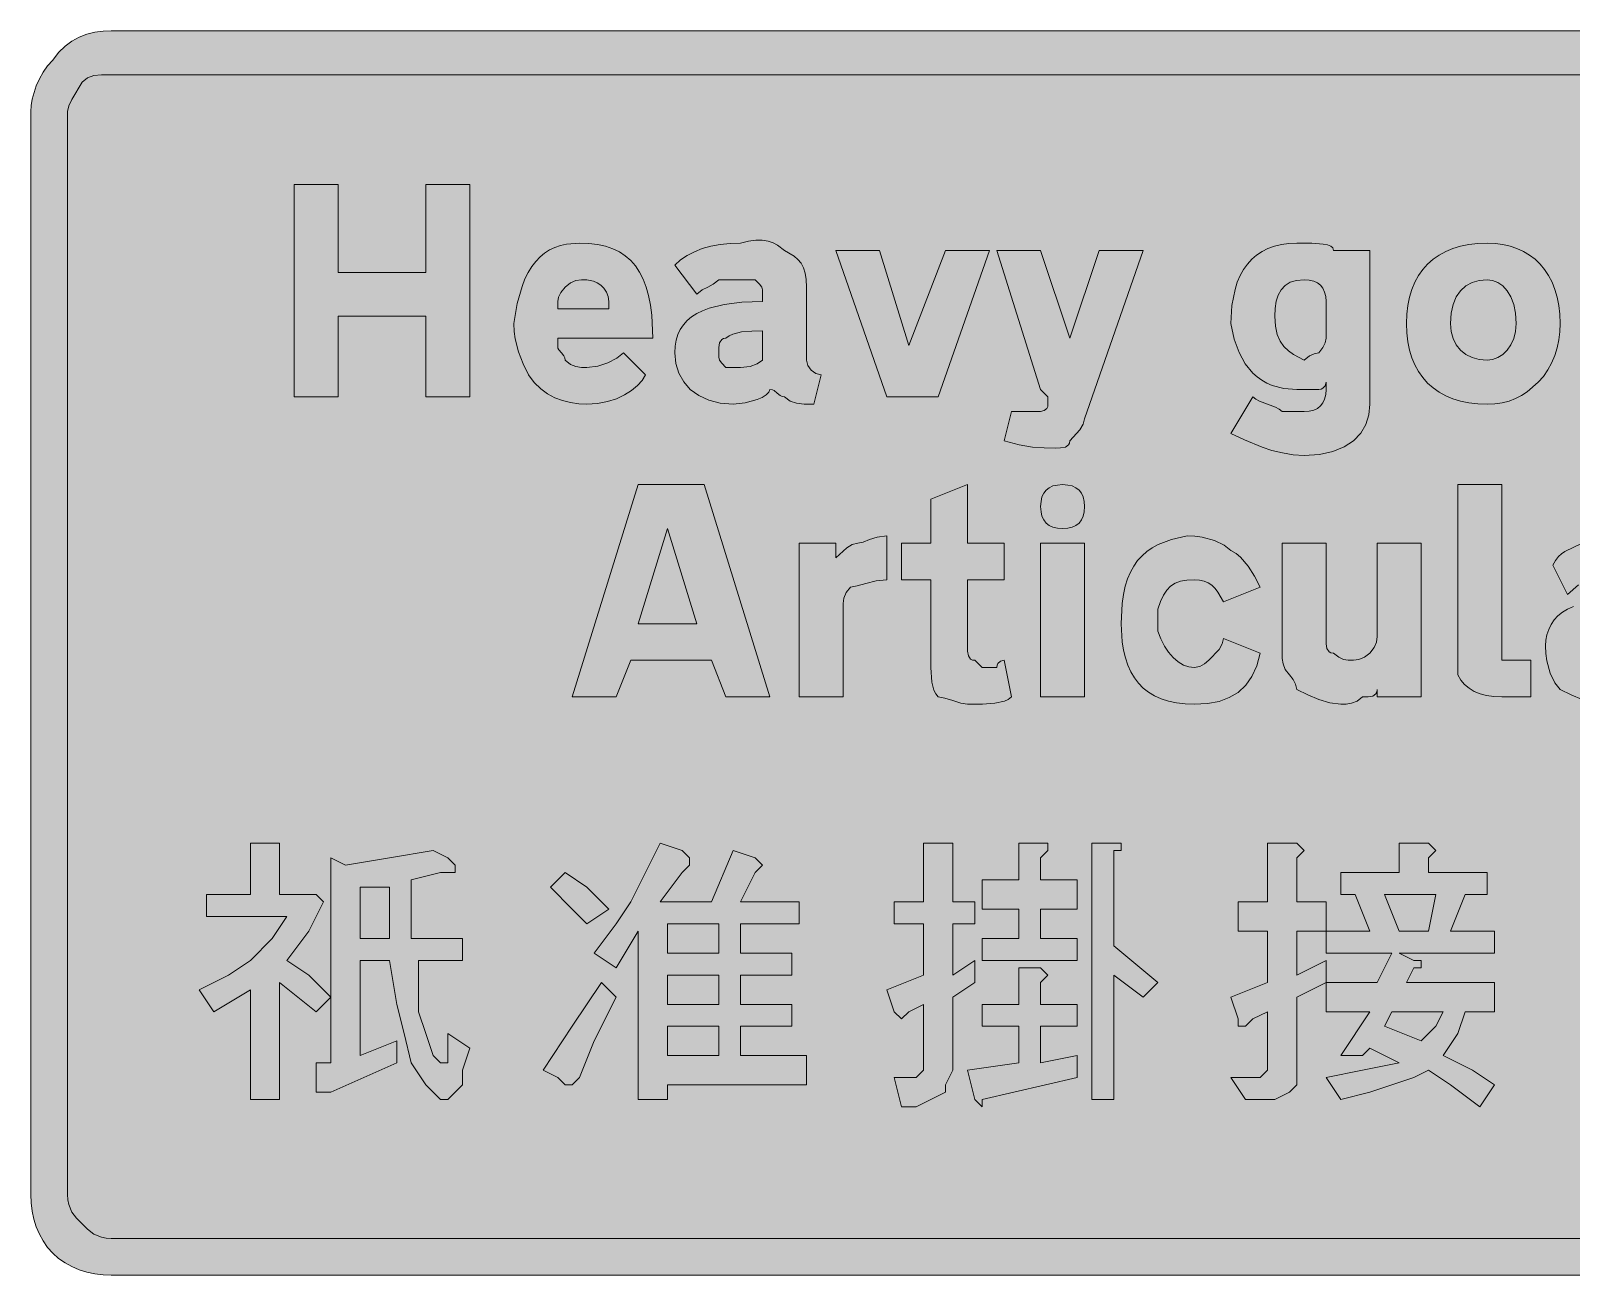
# Model space of a CAD drawing. Header units: metres. Extents: x 9 to 560, y 34 to 238.
# Drawn here: x 9.1 to 261.7, y 33.6 to 237.6 of the extents above; entities that cross this region are included whole.
import ezdxf

# ---------------------------------------------------------------- set-up
doc = ezdxf.new("R2010")
doc.units = ezdxf.units.M
doc.layers.add('FILL_BLACK_000000', color=7, linetype='Continuous', true_color=0x000000)
doc.layers.add('FILL_WHITE_FFFFFF', color=7, linetype='Continuous', true_color=0xffffff)

msp = doc.modelspace()

# ---------------------------------------------------------------- hatches: boundary and pattern name
at = {"layer": 'FILL_BLACK_000000', "true_color": 0x000000}
h = msp.add_hatch(color=7, dxfattribs=at)
h.dxf.hatch_style = 1
h.paths.add_polyline_path([(547.78, 237.41), (549.09, 237), (550.4, 236.59), (551.49, 236.4), (553.44, 234.6), (554.7, 233.7), (556.29, 232.8), (557, 231.9), (557.49, 231), (557.98, 230.1), (558.69, 229.2), (558.88, 227.61), (559.29, 226.35), (559.7, 225.32), (559.89, 224.4), (559.89, 46.8), (559.83, 45.45), (559.66, 44.12), (559.38, 42.81), (558.99, 41.55), (558.48, 40.34), (557.86, 39.21), (557.13, 38.15), (556.29, 37.2), (553.61, 35.63), (551.04, 34.5), (548.7, 33.83), (547.64, 33.66), (546.69, 33.6), (22.29, 33.6), (20.94, 33.66), (19.61, 33.83), (18.3, 34.11), (17.04, 34.5), (15.83, 35.01), (14.7, 35.63), (13.64, 36.36), (12.69, 37.2), (11.85, 38.15), (11.11, 39.21), (10.5, 40.34), (9.99, 41.55), (9.6, 42.81), (9.31, 44.12), (9.15, 45.45), (9.09, 46.8), (9.09, 224.4), (9.15, 225.35), (9.31, 226.39), (9.99, 228.6), (10.5, 229.72), (11.11, 230.81), (11.85, 231.85), (12.69, 232.8), (13.64, 234.04), (14.7, 235.07), (15.83, 235.9), (17.04, 236.55), (18.3, 237.03), (19.61, 237.36), (20.94, 237.54), (22.29, 237.6), (546.69, 237.6), (547.78, 237.41)])
h.paths.add_polyline_path([(20.7, 230.38), (19.44, 230.25), (18.41, 229.89), (17.49, 229.2), (15.84, 226.35), (15.3, 225.32), (15.09, 224.4), (15.09, 46.8), (15.14, 45.95), (15.3, 45.21), (15.84, 43.95), (16.61, 42.92), (17.49, 42), (18.41, 41.12), (19.44, 40.35), (20.7, 39.81), (21.44, 39.65), (22.29, 39.6), (546.69, 39.6), (547.78, 39.81), (549.09, 40.35), (550.4, 41.12), (551.49, 42), (552.09, 42.75), (552.5, 43.52), (552.69, 44.4), (552.69, 46.8), (552.69, 224.4), (552.58, 225.69), (552.26, 226.86), (551.74, 227.88), (551.04, 228.75), (550.17, 229.45), (549.15, 229.97), (547.98, 230.29), (546.69, 230.4), (22.29, 230.4), (20.7, 230.38)], flags=16)
h = msp.add_hatch(color=7, dxfattribs=at)
h.dxf.hatch_style = 1
h.paths.add_polyline_path([(66.69, 198), (73.89, 198), (73.89, 212.4), (81.09, 212.4), (81.09, 177.6), (73.89, 177.6), (73.89, 190.8), (66.69, 190.8), (59.49, 190.8), (59.49, 177.6), (52.29, 177.6), (52.29, 212.4), (59.49, 212.4), (59.49, 198), (66.69, 198)])
h = msp.add_hatch(color=7, dxfattribs=at)
h.dxf.hatch_style = 1
h.paths.add_polyline_path([(95.49, 186), (95.54, 185.6), (95.68, 185.29), (96.09, 184.8), (96.5, 184.31), (96.64, 184), (96.69, 183.6), (97.59, 182.91), (98.49, 182.55), (99.39, 182.42), (100.29, 182.4), (102.07, 182.61), (103.74, 183.15), (105.18, 183.92), (106.29, 184.8), (109.89, 181.2), (109.33, 180.3), (108.56, 179.44), (107.59, 178.63), (106.44, 177.9), (105.12, 177.29), (103.65, 176.81), (102.03, 176.51), (100.29, 176.4), (98.94, 176.46), (97.61, 176.64), (96.3, 176.97), (95.04, 177.45), (93.83, 178.1), (92.7, 178.93), (91.64, 179.96), (90.69, 181.2), (89.81, 183.02), (89.04, 184.95), (88.5, 187.11), (88.34, 188.3), (88.29, 189.6), (88.85, 192.92), (89.64, 195.71), (90.12, 196.92), (90.65, 198), (91.24, 198.96), (91.89, 199.8), (92.59, 200.53), (93.35, 201.15), (94.17, 201.67), (95.04, 202.09), (95.97, 202.4), (96.95, 202.63), (99.09, 202.8), (100.61, 202.74), (102.02, 202.57), (103.32, 202.29), (104.51, 201.88), (105.6, 201.36), (106.58, 200.71), (107.46, 199.94), (108.24, 199.05), (108.92, 198.03), (109.51, 196.88), (110, 195.6), (110.4, 194.19), (110.7, 192.65), (110.92, 190.97), (111.09, 187.2), (95.49, 187.2), (95.49, 186)])
h.paths.add_polyline_path([(103.89, 193.2), (103.78, 194.04), (103.5, 194.78), (103.07, 195.39), (102.54, 195.9), (101.96, 196.29), (101.36, 196.58), (100.29, 196.8), (99.39, 196.78), (98.49, 196.65), (97.59, 196.29), (96.69, 195.6), (96, 194.72), (95.64, 193.95), (95.49, 193.2), (95.49, 192), (103.89, 192), (103.89, 193.2)], flags=16)
h = msp.add_hatch(color=7, dxfattribs=at)
h.dxf.hatch_style = 1
h.paths.add_polyline_path([(135.9, 176.42), (134.64, 176.55), (133.61, 176.91), (132.69, 177.6), (132.29, 177.65), (131.98, 177.79), (131.49, 178.2), (131, 178.61), (130.69, 178.75), (130.29, 178.8), (130.13, 178.35), (129.69, 177.92), (129.02, 177.51), (128.19, 177.15), (126.24, 176.61), (124.29, 176.4), (122.15, 176.56), (120.26, 177.04), (118.62, 177.79), (117.24, 178.8), (116.15, 180.03), (115.35, 181.46), (114.86, 183.06), (114.69, 184.8), (114.75, 185.88), (114.92, 186.88), (115.2, 187.8), (115.59, 188.64), (116.1, 189.41), (116.72, 190.09), (117.45, 190.71), (118.29, 191.25), (119.25, 191.72), (120.32, 192.12), (122.79, 192.73), (125.71, 193.09), (129.09, 193.2), (129.09, 194.4), (129.07, 195.11), (128.94, 195.6), (128.58, 196.09), (127.89, 196.8), (125.49, 196.8), (121.89, 196.8), (120.99, 196.09), (120.09, 195.6), (119.19, 195.11), (118.29, 194.4), (114.69, 199.2), (115.65, 200.04), (116.71, 200.78), (117.9, 201.39), (119.19, 201.9), (120.6, 202.29), (122.11, 202.58), (123.75, 202.74), (125.49, 202.8), (126.78, 203.14), (127.96, 203.29), (129.03, 203.26), (129.99, 203.1), (130.83, 202.82), (131.56, 202.46), (132.69, 201.6), (134.27, 200.66), (134.88, 200.12), (135.39, 199.5), (135.78, 198.76), (136.07, 197.89), (136.23, 196.84), (136.29, 195.6), (136.29, 183.6), (136.5, 182.72), (137.04, 181.95), (137.81, 181.41), (138.69, 181.2), (137.49, 176.4), (135.9, 176.42)])
h.paths.add_polyline_path([(122.04, 183.6), (122.4, 183.11), (123.09, 182.4), (125.49, 182.4), (127.06, 182.59), (128.19, 183), (129.09, 183.6), (129.09, 188.4), (127.31, 188.38), (125.64, 188.25), (124.2, 187.89), (123.59, 187.6), (123.09, 187.2), (122.69, 187.15), (122.4, 186.99), (122.04, 186.45), (121.91, 185.68), (121.89, 184.8), (121.91, 184.09), (122.04, 183.6)], flags=16)
h = msp.add_hatch(color=7, dxfattribs=at)
h.dxf.hatch_style = 1
h.paths.add_polyline_path([(228.01, 173.06), (227.17, 171.63), (225.99, 170.4), (224.47, 169.39), (222.62, 168.64), (220.42, 168.16), (217.89, 168), (216.09, 168.11), (214.33, 168.39), (212.62, 168.82), (210.99, 169.35), (208.1, 170.53), (205.89, 171.6), (209.49, 177.6), (209.99, 177.2), (210.58, 176.89), (211.89, 176.4), (213.2, 175.91), (213.79, 175.6), (214.29, 175.2), (217.89, 175.2), (218.73, 175.26), (219.46, 175.43), (220.08, 175.71), (220.59, 176.1), (220.98, 176.61), (221.26, 177.23), (221.43, 177.96), (221.49, 178.8), (221.49, 180), (221.34, 179.4), (220.98, 178.99), (220.69, 178.85), (220.29, 178.8), (216.69, 178.8), (214.55, 178.97), (212.64, 179.48), (211.77, 179.85), (210.95, 180.32), (210.19, 180.87), (209.49, 181.5), (208.25, 183.02), (207.24, 184.88), (206.45, 187.07), (205.89, 189.6), (206.06, 192.58), (206.56, 195.21), (206.94, 196.38), (207.41, 197.47), (207.96, 198.46), (208.59, 199.35), (209.31, 200.14), (210.11, 200.84), (210.99, 201.43), (211.97, 201.92), (213.02, 202.3), (214.16, 202.58), (215.38, 202.74), (216.69, 202.8), (219.15, 202.78), (221.04, 202.65), (221.74, 202.51), (222.26, 202.29), (222.58, 202), (222.69, 201.6), (228.69, 201.6), (228.69, 176.4), (228.52, 174.66), (228.01, 173.06)])
h.paths.add_polyline_path([(221.26, 194.78), (220.98, 195.39), (220.59, 195.9), (220.08, 196.29), (219.47, 196.58), (218.73, 196.74), (217.89, 196.8), (216.65, 196.69), (215.62, 196.37), (214.79, 195.85), (214.14, 195.15), (213.66, 194.28), (213.33, 193.26), (213.15, 192.09), (213.09, 190.8), (213.2, 189.16), (213.5, 187.82), (213.98, 186.73), (214.59, 185.85), (215.32, 185.14), (216.13, 184.56), (217.89, 183.6), (218.77, 184.29), (219.54, 184.65), (220.29, 184.8), (220.98, 185.68), (221.34, 186.45), (221.49, 187.2), (221.49, 193.2), (221.43, 194.04), (221.26, 194.78)], flags=16)
h = msp.add_hatch(color=7, dxfattribs=at)
h.dxf.hatch_style = 1
h.paths.add_polyline_path([(259.66, 186.92), (259.38, 185.61), (258.99, 184.35), (258.48, 183.14), (257.86, 182.01), (257.13, 180.95), (256.29, 180), (254.47, 178.43), (253.53, 177.81), (252.54, 177.3), (251.5, 176.91), (250.38, 176.63), (249.19, 176.46), (247.89, 176.4), (246.36, 176.46), (244.91, 176.62), (243.55, 176.9), (242.28, 177.28), (241.11, 177.77), (240.02, 178.36), (239.03, 179.06), (238.14, 179.85), (237.35, 180.74), (236.65, 181.73), (236.06, 182.82), (235.57, 183.99), (235.19, 185.26), (234.91, 186.62), (234.75, 188.07), (234.69, 189.6), (234.75, 191.13), (234.91, 192.58), (235.19, 193.94), (235.57, 195.21), (236.06, 196.38), (236.65, 197.47), (237.35, 198.46), (238.14, 199.35), (239.03, 200.14), (240.02, 200.84), (241.11, 201.43), (242.28, 201.92), (243.55, 202.3), (244.91, 202.58), (246.36, 202.74), (247.89, 202.8), (249.21, 202.74), (250.47, 202.58), (251.67, 202.3), (252.8, 201.92), (253.86, 201.43), (254.85, 200.84), (255.76, 200.14), (256.59, 199.35), (257.33, 198.46), (257.99, 197.47), (258.56, 196.38), (259.03, 195.21), (259.4, 193.94), (259.67, 192.58), (259.83, 191.13), (259.89, 189.6), (259.83, 188.25), (259.66, 186.92)])
h.paths.add_polyline_path([(252.28, 192.75), (251.8, 193.99), (251.19, 195), (250.46, 195.79), (249.65, 196.35), (248.79, 196.69), (247.89, 196.8), (246.6, 196.69), (245.43, 196.35), (244.41, 195.79), (243.54, 195), (242.84, 193.99), (242.32, 192.75), (242, 191.29), (241.89, 189.6), (242, 188.31), (242.32, 187.14), (242.84, 186.12), (243.54, 185.25), (244.41, 184.55), (245.43, 184.03), (246.6, 183.71), (247.89, 183.6), (248.79, 183.71), (249.65, 184.03), (250.46, 184.55), (251.19, 185.25), (251.8, 186.12), (252.28, 187.14), (252.58, 188.31), (252.69, 189.6), (252.58, 191.29), (252.28, 192.75)], flags=16)
h = msp.add_hatch(color=7, dxfattribs=at)
h.dxf.hatch_style = 1
h.paths.add_polyline_path([(141.09, 201.6), (148.29, 201.6), (153.09, 186), (159.09, 201.6), (166.29, 201.6), (157.89, 177.6), (153.09, 177.6), (149.49, 177.6), (141.09, 201.6)])
h = msp.add_hatch(color=7, dxfattribs=at)
h.dxf.hatch_style = 1
h.paths.add_polyline_path([(181.89, 174), (181.68, 173.1), (181.14, 172.2), (179.49, 170.4), (179.44, 170), (179.28, 169.71), (178.74, 169.35), (177.97, 169.22), (177.09, 169.2), (175.27, 169.22), (173.34, 169.35), (171.18, 169.71), (168.69, 170.4), (169.89, 175.2), (172.29, 175.2), (174.69, 175.2), (175.29, 175.35), (175.7, 175.71), (175.84, 176), (175.89, 176.4), (175.89, 177.6), (174.69, 178.8), (167.49, 201.6), (174.69, 201.6), (179.49, 187.2), (184.29, 201.6), (191.49, 201.6), (181.89, 174)])
h = msp.add_hatch(color=7, dxfattribs=at)
h.dxf.hatch_style = 1
h.paths.add_polyline_path([(120.69, 134.4), (113.49, 134.4), (107.49, 134.4), (105.09, 128.4), (97.89, 128.4), (108.69, 163.2), (113.49, 163.2), (119.49, 163.2), (130.29, 128.4), (123.09, 128.4), (120.69, 134.4)])
h.paths.add_polyline_path([(108.69, 140.4), (113.49, 140.4), (118.29, 140.4), (113.49, 156), (108.69, 140.4)], flags=16)
h = msp.add_hatch(color=7, dxfattribs=at)
h.dxf.hatch_style = 1
h.paths.add_polyline_path([(168.69, 153.6), (168.69, 147.6), (162.69, 147.6), (162.69, 136.8), (162.71, 135.92), (162.84, 135.15), (163.2, 134.61), (163.49, 134.45), (163.89, 134.4), (165.09, 133.2), (167.49, 133.2), (167.54, 133.6), (167.68, 133.89), (168.09, 134.25), (168.69, 134.4), (169.89, 128.4), (169.38, 128), (168.76, 127.71), (167.19, 127.35), (165.16, 127.22), (162.69, 127.2), (161.6, 127.39), (160.29, 127.8), (158.98, 128.21), (157.89, 128.4), (157.49, 128.9), (157.2, 129.49), (156.84, 130.8), (156.69, 133.2), (156.69, 147.6), (151.89, 147.6), (151.89, 153.6), (156.69, 153.6), (156.69, 160.8), (162.69, 163.2), (162.69, 153.6), (168.69, 153.6)])
h = msp.add_hatch(color=7, dxfattribs=at)
h.dxf.hatch_style = 1
h.paths.add_polyline_path([(181.83, 158.76), (181.67, 158.03), (181.38, 157.41), (180.99, 156.9), (180.48, 156.51), (179.87, 156.23), (179.13, 156.06), (178.29, 156), (177.45, 156.06), (176.71, 156.23), (176.1, 156.51), (175.59, 156.9), (175.2, 157.41), (174.91, 158.03), (174.75, 158.76), (174.69, 159.6), (174.75, 160.44), (174.91, 161.18), (175.2, 161.79), (175.59, 162.3), (176.1, 162.69), (176.71, 162.98), (177.45, 163.14), (178.29, 163.2), (179.13, 163.14), (179.87, 162.98), (180.48, 162.69), (180.99, 162.3), (181.38, 161.79), (181.67, 161.18), (181.83, 160.44), (181.89, 159.6), (181.83, 158.76)])
h = msp.add_hatch(color=7, dxfattribs=at)
h.dxf.hatch_style = 1
h.paths.add_polyline_path([(250.29, 135.6), (250.29, 134.4), (255.09, 134.4), (255.09, 128.4), (253.89, 128.4), (250.29, 128.4), (249, 128.46), (247.82, 128.63), (246.75, 128.91), (245.79, 129.3), (244.95, 129.81), (244.21, 130.43), (243.6, 131.16), (243.09, 132), (243.09, 133.2), (243.09, 134.4), (243.09, 163.2), (250.29, 163.2), (250.29, 135.6)])
h = msp.add_hatch(color=7, dxfattribs=at)
h.dxf.hatch_style = 1
h.paths.add_polyline_path([(135.09, 153.6), (141.09, 153.6), (141.09, 151.2), (142.89, 152.85), (143.79, 153.39), (144.69, 153.6), (145.61, 153.79), (146.64, 154.2), (147.9, 154.61), (149.49, 154.8), (149.49, 147.6), (147.71, 147.41), (146.04, 147), (144.6, 146.59), (143.49, 146.4), (142.8, 145.5), (142.44, 144.6), (142.31, 143.7), (142.29, 142.8), (142.29, 128.4), (135.09, 128.4), (135.09, 153.6)])
h = msp.add_hatch(color=7, dxfattribs=at)
h.dxf.hatch_style = 1
h.paths.add_polyline_path([(199.98, 154.75), (201.16, 154.59), (203.19, 154.05), (204.76, 153.28), (205.89, 152.4), (206.74, 151.9), (207.48, 151.29), (208.74, 149.85), (209.77, 148.18), (210.69, 146.4), (204.69, 144), (203.77, 145.58), (203.28, 146.19), (202.74, 146.7), (202.15, 147.09), (201.48, 147.38), (200.74, 147.54), (199.89, 147.6), (198.65, 147.54), (197.6, 147.36), (196.73, 147.03), (195.99, 146.55), (195.37, 145.9), (194.83, 145.07), (194.34, 144.04), (193.89, 142.8), (193.89, 140.4), (193.89, 139.2), (194.39, 137.91), (195, 136.74), (195.68, 135.72), (196.44, 134.85), (197.25, 134.15), (198.11, 133.63), (198.99, 133.31), (199.89, 133.2), (200.77, 133.39), (201.54, 133.8), (202.29, 134.4), (203.94, 136.2), (204.48, 137.1), (204.69, 138), (210.69, 135.6), (210.13, 133.52), (209.34, 131.76), (208.33, 130.31), (207.09, 129.15), (205.63, 128.28), (203.94, 127.67), (202.03, 127.31), (199.89, 127.2), (198.37, 127.26), (196.96, 127.42), (195.66, 127.7), (194.47, 128.08), (193.38, 128.57), (192.4, 129.16), (191.52, 129.86), (190.74, 130.65), (190.06, 131.54), (189.47, 132.53), (188.98, 133.62), (188.58, 134.79), (188.28, 136.06), (188.06, 137.42), (187.89, 140.4), (188.06, 143.73), (188.27, 145.19), (188.57, 146.53), (188.94, 147.75), (189.41, 148.86), (189.96, 149.86), (190.59, 150.75), (191.31, 151.55), (192.11, 152.25), (192.99, 152.86), (193.96, 153.39), (196.16, 154.23), (198.69, 154.8), (199.98, 154.75)])
h = msp.add_hatch(color=7, dxfattribs=at)
h.dxf.hatch_style = 1
h.paths.add_polyline_path([(271.89, 147.6), (271.49, 147.65), (271.18, 147.79), (270.69, 148.2), (270.2, 148.61), (269.89, 148.75), (269.49, 148.8), (268.19, 148.74), (267, 148.58), (265.88, 148.29), (264.84, 147.9), (263.85, 147.39), (262.91, 146.78), (261.09, 145.2), (258.69, 150), (259.14, 150.79), (259.61, 151.41), (260.1, 151.88), (260.64, 152.25), (263.49, 153.6), (264.6, 153.79), (266.04, 154.2), (267.71, 154.61), (269.49, 154.8), (271.63, 154.69), (273.52, 154.35), (275.16, 153.79), (276.54, 153), (277.63, 151.99), (278.43, 150.75), (278.92, 149.29), (279.09, 147.6), (279.09, 134.4), (280.29, 133.2), (281.49, 133.2), (280.29, 127.2), (278.7, 127.39), (277.44, 127.8), (276.41, 128.21), (275.49, 128.4), (275.09, 128.45), (274.8, 128.61), (274.44, 129.15), (274.31, 129.92), (274.29, 130.8), (273.73, 129.96), (273, 129.23), (272.12, 128.61), (271.14, 128.1), (270.11, 127.71), (269.06, 127.43), (268.04, 127.26), (267.09, 127.2), (265.29, 127.41), (263.49, 127.95), (261.69, 128.72), (259.89, 129.6), (259.01, 130.73), (258.24, 132.3), (257.7, 134.33), (257.54, 135.51), (257.49, 136.8), (257.55, 137.7), (257.71, 138.58), (258, 139.44), (258.39, 140.25), (258.9, 141.01), (259.51, 141.69), (260.25, 142.3), (261.09, 142.8), (262.05, 143.2), (263.11, 143.49), (265.59, 143.85), (268.52, 143.98), (271.89, 144), (271.89, 145.2), (271.89, 147.6)])
h.paths.add_polyline_path([(265.89, 134.4), (266.6, 133.71), (267.09, 133.35), (267.58, 133.22), (268.29, 133.2), (269.87, 133.39), (270.99, 133.8), (271.89, 134.4), (271.89, 139.2), (270.3, 139.18), (269.04, 139.05), (268.01, 138.69), (267.09, 138), (266.21, 137.79), (265.44, 137.25), (264.9, 136.48), (264.69, 135.6), (264.69, 134.4), (265.89, 134.4)], flags=16)
h = msp.add_hatch(color=7, dxfattribs=at)
h.dxf.hatch_style = 1
h.paths.add_polyline_path([(174.69, 128.4), (174.69, 153.6), (181.89, 153.6), (181.89, 128.4), (174.69, 128.4)])
h = msp.add_hatch(color=7, dxfattribs=at)
h.dxf.hatch_style = 1
h.paths.add_polyline_path([(237.09, 153.6), (237.09, 128.4), (229.89, 128.4), (229.89, 129.6), (229.84, 129.2), (229.68, 128.91), (229.14, 128.55), (228.37, 128.42), (227.49, 128.4), (226.59, 127.71), (225.69, 127.35), (224.79, 127.22), (223.89, 127.2), (222.09, 127.41), (220.29, 127.95), (218.49, 128.72), (216.69, 129.6), (216.5, 130.48), (216.09, 131.25), (215.49, 132), (214.8, 132.9), (214.44, 133.8), (214.31, 134.7), (214.29, 135.6), (214.29, 153.6), (221.49, 153.6), (221.49, 138), (221.51, 137.12), (221.64, 136.35), (222, 135.81), (222.29, 135.65), (222.69, 135.6), (223.57, 134.91), (224.34, 134.55), (225.09, 134.4), (225.99, 134.42), (226.89, 134.55), (227.79, 134.91), (228.69, 135.6), (229.38, 136.5), (229.74, 137.4), (229.87, 138.3), (229.89, 139.2), (229.89, 153.6), (237.09, 153.6)])
h = msp.add_hatch(color=7, dxfattribs=at)
h.dxf.hatch_style = 1
h.paths.add_polyline_path([(37.89, 96), (45.09, 96), (45.09, 104.4), (48.69, 104.4), (49.89, 104.4), (49.89, 103.2), (49.89, 102), (49.89, 96), (55.89, 96), (57.09, 94.8), (54.69, 90), (51.09, 85.2), (54.69, 82.8), (58.29, 79.2), (55.89, 76.8), (49.89, 81.6), (49.89, 62.4), (45.09, 62.4), (45.09, 80.4), (39.09, 76.8), (36.69, 80.4), (41.49, 82.8), (45.09, 85.2), (48.69, 88.8), (51.09, 92.4), (37.89, 92.4), (37.89, 96)])
h = msp.add_hatch(color=7, dxfattribs=at)
h.dxf.hatch_style = 1
h.paths.add_polyline_path([(112.29, 104.4), (115.89, 103.2), (117.09, 102), (117.09, 100.8), (115.89, 99.6), (112.29, 94.8), (120.69, 94.8), (124.29, 103.2), (127.89, 102), (129.09, 100.8), (127.89, 99.6), (125.49, 94.8), (135.09, 94.8), (135.09, 91.2), (125.49, 91.2), (125.49, 86.4), (133.89, 86.4), (133.89, 82.8), (125.49, 82.8), (125.49, 78), (133.89, 78), (133.89, 74.4), (125.49, 74.4), (125.49, 69.6), (136.29, 69.6), (136.29, 64.8), (113.49, 64.8), (113.49, 62.4), (108.69, 62.4), (108.69, 90), (105.09, 84), (101.49, 86.4), (105.09, 91.2), (107.49, 94.8), (109.89, 99.6), (112.29, 104.4)])
h.paths.add_polyline_path([(113.49, 78), (121.89, 78), (121.89, 82.8), (113.49, 82.8), (113.49, 78)], flags=16)
h.paths.add_polyline_path([(113.49, 91.2), (113.49, 86.4), (121.89, 86.4), (121.89, 91.2), (113.49, 91.2)], flags=16)
h.paths.add_polyline_path([(121.89, 74.4), (113.49, 74.4), (113.49, 69.6), (121.89, 69.6), (121.89, 74.4)], flags=16)
h = msp.add_hatch(color=7, dxfattribs=at)
h.dxf.hatch_style = 1
h.paths.add_polyline_path([(150.69, 94.8), (155.49, 94.8), (155.49, 104.4), (159.09, 104.4), (160.29, 104.4), (160.29, 103.2), (160.29, 102), (160.29, 94.8), (163.89, 94.8), (163.89, 91.2), (160.29, 91.2), (160.29, 82.8), (163.89, 85.2), (163.89, 81.6), (160.29, 79.2), (160.29, 67.2), (159.09, 64.8), (159.09, 63.6), (156.69, 62.4), (154.29, 61.2), (151.89, 61.2), (150.69, 66), (153.09, 66), (154.29, 66), (155.49, 67.2), (155.49, 68.4), (155.49, 78), (153.09, 76.8), (151.89, 75.6), (150.69, 76.8), (149.49, 80.4), (155.49, 82.8), (155.49, 91.2), (150.69, 91.2), (150.69, 94.8)])
h = msp.add_hatch(color=7, dxfattribs=at)
h.dxf.hatch_style = 1
h.paths.add_polyline_path([(165.09, 98.4), (171.09, 98.4), (171.09, 104.4), (174.69, 104.4), (175.89, 104.4), (175.89, 103.2), (174.69, 102), (174.69, 98.4), (180.69, 98.4), (180.69, 93.6), (174.69, 93.6), (174.69, 88.8), (180.69, 88.8), (180.69, 85.2), (165.09, 85.2), (165.09, 88.8), (171.09, 88.8), (171.09, 93.6), (165.09, 93.6), (165.09, 98.4)])
h = msp.add_hatch(color=7, dxfattribs=at)
h.dxf.hatch_style = 1
h.paths.add_polyline_path([(186.69, 104.4), (187.89, 104.4), (187.89, 103.2), (186.69, 103.2), (186.69, 87.6), (193.89, 81.6), (191.49, 79.2), (186.69, 82.8), (186.69, 62.4), (183.09, 62.4), (183.09, 104.4), (186.69, 104.4)])
h = msp.add_hatch(color=7, dxfattribs=at)
h.dxf.hatch_style = 1
h.paths.add_polyline_path([(211.89, 94.8), (211.89, 104.4), (215.49, 104.4), (216.69, 104.4), (217.89, 103.2), (216.69, 102), (216.69, 94.8), (221.49, 94.8), (221.49, 90), (216.69, 90), (216.69, 82.8), (221.49, 85.2), (221.49, 81.6), (216.69, 79.2), (216.69, 67.2), (216.69, 64.8), (215.49, 63.6), (213.09, 62.4), (210.69, 62.4), (208.29, 62.4), (205.89, 66), (209.49, 66), (210.69, 66), (211.89, 67.2), (211.89, 68.4), (211.89, 76.8), (209.49, 75.6), (208.29, 74.4), (207.09, 74.4), (207.09, 75.6), (205.89, 79.2), (211.89, 81.6), (211.89, 90), (207.09, 90), (207.09, 94.8), (211.89, 94.8)])
h = msp.add_hatch(color=7, dxfattribs=at)
h.dxf.hatch_style = 1
h.paths.add_polyline_path([(237.09, 104.4), (238.29, 104.4), (239.49, 103.2), (238.29, 102), (238.29, 99.6), (247.89, 99.6), (247.89, 96), (244.29, 96), (241.89, 90), (249.09, 90), (249.09, 86.4), (233.49, 86.4), (235.89, 85.2), (237.09, 85.2), (237.09, 84), (235.89, 84), (234.69, 81.6), (249.09, 81.6), (249.09, 76.8), (244.29, 76.8), (243.09, 73.2), (240.69, 69.6), (245.49, 67.2), (249.09, 64.8), (246.69, 61.2), (241.89, 64.8), (238.29, 67.2), (235.89, 66), (232.29, 64.8), (228.69, 63.6), (223.89, 62.4), (221.49, 66), (227.49, 67.2), (233.49, 68.4), (228.69, 70.8), (227.49, 69.6), (223.89, 69.6), (228.69, 76.8), (221.49, 76.8), (221.49, 81.6), (229.89, 81.6), (232.29, 86.4), (221.49, 86.4), (221.49, 90), (228.69, 90), (226.29, 96), (223.89, 96), (223.89, 99.6), (233.49, 99.6), (233.49, 104.4), (237.09, 104.4)])
h.paths.add_polyline_path([(240.69, 76.8), (232.29, 76.8), (231.09, 74.4), (237.09, 72), (239.49, 74.4), (240.69, 76.8)], flags=16)
h.paths.add_polyline_path([(231.09, 96), (233.49, 90), (238.29, 90), (239.49, 96), (231.09, 96)], flags=16)
h = msp.add_hatch(color=7, dxfattribs=at)
h.dxf.hatch_style = 1
h.paths.add_polyline_path([(67.89, 102), (75.09, 103.2), (77.49, 102), (78.69, 100.8), (78.69, 99.6), (77.49, 99.6), (76.29, 99.6), (71.49, 98.4), (71.49, 88.8), (79.89, 88.8), (79.89, 85.2), (72.69, 85.2), (72.69, 80.4), (72.69, 76.8), (73.89, 73.2), (75.09, 69.6), (76.29, 68.4), (77.49, 68.4), (77.49, 69.6), (77.49, 73.2), (81.09, 70.8), (79.89, 67.2), (79.89, 64.8), (78.69, 63.6), (77.49, 62.4), (76.29, 62.4), (75.09, 63.6), (73.89, 64.8), (71.49, 68.4), (70.29, 73.2), (69.09, 78), (67.89, 85.2), (63.09, 85.2), (63.09, 69.6), (69.09, 72), (69.09, 68.4), (58.29, 63.6), (57.09, 63.6), (55.89, 63.6), (55.89, 64.8), (55.89, 68.4), (58.29, 68.4), (58.29, 102), (60.69, 100.8), (67.89, 102)])
h.paths.add_polyline_path([(67.89, 97.2), (63.09, 97.2), (63.09, 88.8), (67.89, 88.8), (67.89, 97.2)], flags=16)
h = msp.add_hatch(color=7, dxfattribs=at)
h.dxf.hatch_style = 1
h.paths.add_polyline_path([(97.89, 93.6), (94.29, 97.2), (96.69, 99.6), (100.29, 97.2), (103.89, 93.6), (100.29, 91.2), (97.89, 93.6)])
h = msp.add_hatch(color=7, dxfattribs=at)
h.dxf.hatch_style = 1
h.paths.add_polyline_path([(171.09, 78), (171.09, 84), (174.69, 84), (175.89, 82.8), (174.69, 81.6), (174.69, 78), (180.69, 78), (180.69, 74.4), (174.69, 74.4), (174.69, 68.4), (180.69, 69.6), (180.69, 66), (165.09, 62.4), (165.09, 61.2), (163.89, 62.4), (162.69, 67.2), (171.09, 68.4), (171.09, 74.4), (165.09, 74.4), (165.09, 78), (171.09, 78)])
h = msp.add_hatch(color=7, dxfattribs=at)
h.dxf.hatch_style = 1
h.paths.add_polyline_path([(97.89, 74.4), (102.69, 81.6), (105.09, 79.2), (101.49, 72), (99.09, 66), (97.89, 64.8), (96.69, 64.8), (95.49, 66), (93.09, 67.2), (97.89, 74.4)])
at = {"layer": 'FILL_WHITE_FFFFFF', "true_color": 0xffffff}
h = msp.add_hatch(color=7, dxfattribs=at)
h.dxf.hatch_style = 1
h.paths.add_polyline_path([(546.69, 230.4), (549.09, 230.25), (550.4, 229.89), (550.99, 229.6), (551.49, 229.2), (552.18, 227.61), (552.54, 226.35), (552.67, 225.32), (552.69, 224.4), (552.69, 46.8), (552.67, 45.21), (552.54, 43.95), (552.18, 42.92), (551.49, 42), (550.4, 41.12), (549.09, 40.35), (547.78, 39.81), (546.69, 39.6), (22.29, 39.6), (21.44, 39.65), (20.7, 39.81), (19.44, 40.35), (18.41, 41.12), (17.49, 42), (16.61, 42.92), (15.84, 43.95), (15.3, 45.21), (15.14, 45.95), (15.09, 46.8), (15.09, 224.4), (15.3, 225.32), (15.84, 226.35), (17.49, 229.2), (18.41, 229.89), (19.44, 230.25), (20.7, 230.38), (22.29, 230.4), (546.69, 230.4)])

# ---------------------------------------------------------------- linework, layer by layer
at = {"layer": 'FILL_BLACK_000000', "lineweight": 0, "true_color": 0x000000}
for points in [[(546.69, 33.6), (22.29, 33.6), (20.94, 33.66), (19.61, 33.83), (18.3, 34.11), (17.04, 34.5), (15.83, 35.01), (14.7, 35.63), (13.64, 36.36), (12.69, 37.2), (11.85, 38.15), (11.11, 39.21), (10.5, 40.34), (9.99, 41.55), (9.6, 42.81), (9.31, 44.12), (9.15, 45.45), (9.09, 46.8), (9.09, 224.4), (9.15, 225.35), (9.31, 226.39), (9.99, 228.6), (10.5, 229.72), (11.11, 230.81), (11.85, 231.85), (12.69, 232.8), (13.64, 234.04), (14.7, 235.07), (15.83, 235.9), (17.04, 236.55), (18.3, 237.03), (19.61, 237.36), (20.94, 237.54), (22.29, 237.6), (546.69, 237.6)], [(546.69, 230.4), (22.29, 230.4), (20.7, 230.38), (19.44, 230.25), (18.41, 229.89), (17.49, 229.2), (15.84, 226.35), (15.3, 225.32), (15.09, 224.4), (15.09, 46.8), (15.14, 45.95), (15.3, 45.21), (15.84, 43.95), (16.61, 42.92), (17.49, 42), (18.41, 41.12), (19.44, 40.35), (20.7, 39.81), (21.44, 39.65), (22.29, 39.6), (546.69, 39.6)], [(262.91, 146.78), (261.09, 145.2), (258.69, 150), (259.14, 150.79), (259.61, 151.41), (260.1, 151.88), (260.64, 152.25), (263.49, 153.6)], [(263.49, 127.95), (261.69, 128.72), (259.89, 129.6), (259.01, 130.73), (258.24, 132.3), (257.7, 134.33), (257.54, 135.51), (257.49, 136.8), (257.55, 137.7), (257.71, 138.58), (258, 139.44), (258.39, 140.25), (258.9, 141.01), (259.51, 141.69), (260.25, 142.3), (261.09, 142.8), (262.05, 143.2)]]:
    msp.add_lwpolyline(points, dxfattribs=at)
for points in [[(66.69, 198), (73.89, 198), (73.89, 212.4), (81.09, 212.4), (81.09, 177.6), (73.89, 177.6), (73.89, 190.8), (66.69, 190.8), (59.49, 190.8), (59.49, 177.6), (52.29, 177.6), (52.29, 212.4), (59.49, 212.4), (59.49, 198)], [(95.49, 186), (95.54, 185.6), (95.68, 185.29), (96.09, 184.8), (96.5, 184.31), (96.64, 184), (96.69, 183.6), (97.59, 182.91), (98.49, 182.55), (99.39, 182.42), (100.29, 182.4), (102.07, 182.61), (103.74, 183.15), (105.18, 183.92), (106.29, 184.8), (109.89, 181.2), (109.33, 180.3), (108.56, 179.44), (107.59, 178.63), (106.44, 177.9), (105.12, 177.29), (103.65, 176.81), (102.03, 176.51), (100.29, 176.4), (98.94, 176.46), (97.61, 176.64), (96.3, 176.97), (95.04, 177.45), (93.83, 178.1), (92.7, 178.93), (91.64, 179.96), (90.69, 181.2), (89.81, 183.02), (89.04, 184.95), (88.5, 187.11), (88.34, 188.3), (88.29, 189.6), (88.85, 192.92), (89.64, 195.71), (90.12, 196.92), (90.65, 198), (91.24, 198.96), (91.89, 199.8), (92.59, 200.53), (93.35, 201.15), (94.17, 201.67), (95.04, 202.09), (95.97, 202.4), (96.95, 202.63), (99.09, 202.8), (100.61, 202.74), (102.02, 202.57), (103.32, 202.29), (104.51, 201.88), (105.6, 201.36), (106.58, 200.71), (107.46, 199.94), (108.24, 199.05), (108.92, 198.03), (109.51, 196.88), (110, 195.6), (110.4, 194.19), (110.7, 192.65), (110.92, 190.97), (111.09, 187.2), (95.49, 187.2)], [(135.9, 176.42), (134.64, 176.55), (133.61, 176.91), (132.69, 177.6), (132.29, 177.65), (131.98, 177.79), (131.49, 178.2), (131, 178.61), (130.69, 178.75), (130.29, 178.8), (130.13, 178.35), (129.69, 177.92), (129.02, 177.51), (128.19, 177.15), (126.24, 176.61), (124.29, 176.4), (122.15, 176.56), (120.26, 177.04), (118.62, 177.79), (117.24, 178.8), (116.15, 180.03), (115.35, 181.46), (114.86, 183.06), (114.69, 184.8), (114.75, 185.88), (114.92, 186.88), (115.2, 187.8), (115.59, 188.64), (116.1, 189.41), (116.72, 190.09), (117.45, 190.71), (118.29, 191.25), (119.25, 191.72), (120.32, 192.12), (122.79, 192.73), (125.71, 193.09), (129.09, 193.2), (129.09, 194.4), (129.07, 195.11), (128.94, 195.6), (128.58, 196.09), (127.89, 196.8), (125.49, 196.8), (121.89, 196.8), (120.99, 196.09), (120.09, 195.6), (119.19, 195.11), (118.29, 194.4), (114.69, 199.2), (115.65, 200.04), (116.71, 200.78), (117.9, 201.39), (119.19, 201.9), (120.6, 202.29), (122.11, 202.58), (123.75, 202.74), (125.49, 202.8), (126.78, 203.14), (127.96, 203.29), (129.03, 203.26), (129.99, 203.1), (130.83, 202.82), (131.56, 202.46), (132.69, 201.6), (134.27, 200.66), (134.88, 200.12), (135.39, 199.5), (135.78, 198.76), (136.07, 197.89), (136.23, 196.84), (136.29, 195.6), (136.29, 183.6), (136.5, 182.72), (137.04, 181.95), (137.81, 181.41), (138.69, 181.2), (137.49, 176.4)], [(228.01, 173.06), (227.17, 171.63), (225.99, 170.4), (224.47, 169.39), (222.62, 168.64), (220.42, 168.16), (217.89, 168), (216.09, 168.11), (214.33, 168.39), (212.62, 168.82), (210.99, 169.35), (208.1, 170.53), (205.89, 171.6), (209.49, 177.6), (209.99, 177.2), (210.58, 176.89), (211.89, 176.4), (213.2, 175.91), (213.79, 175.6), (214.29, 175.2), (217.89, 175.2), (218.73, 175.26), (219.46, 175.43), (220.08, 175.71), (220.59, 176.1), (220.98, 176.61), (221.26, 177.23), (221.43, 177.96), (221.49, 178.8), (221.49, 180), (221.34, 179.4), (220.98, 178.99), (220.69, 178.85), (220.29, 178.8), (216.69, 178.8), (214.55, 178.97), (212.64, 179.48), (211.77, 179.85), (210.95, 180.32), (210.19, 180.87), (209.49, 181.5), (208.25, 183.02), (207.24, 184.88), (206.45, 187.07), (205.89, 189.6), (206.06, 192.58), (206.56, 195.21), (206.94, 196.38), (207.41, 197.47), (207.96, 198.46), (208.59, 199.35), (209.31, 200.14), (210.11, 200.84), (210.99, 201.43), (211.97, 201.92), (213.02, 202.3), (214.16, 202.58), (215.38, 202.74), (216.69, 202.8), (219.15, 202.78), (221.04, 202.65), (221.74, 202.51), (222.26, 202.29), (222.58, 202), (222.69, 201.6), (228.69, 201.6), (228.69, 176.4), (228.52, 174.66)], [(259.66, 186.92), (259.38, 185.61), (258.99, 184.35), (258.48, 183.14), (257.86, 182.01), (257.13, 180.95), (256.29, 180), (254.47, 178.43), (253.53, 177.81), (252.54, 177.3), (251.5, 176.91), (250.38, 176.63), (249.19, 176.46), (247.89, 176.4), (246.36, 176.46), (244.91, 176.62), (243.55, 176.9), (242.28, 177.28), (241.11, 177.77), (240.02, 178.36), (239.03, 179.06), (238.14, 179.85), (237.35, 180.74), (236.65, 181.73), (236.06, 182.82), (235.57, 183.99), (235.19, 185.26), (234.91, 186.62), (234.75, 188.07), (234.69, 189.6), (234.75, 191.13), (234.91, 192.58), (235.19, 193.94), (235.57, 195.21), (236.06, 196.38), (236.65, 197.47), (237.35, 198.46), (238.14, 199.35), (239.03, 200.14), (240.02, 200.84), (241.11, 201.43), (242.28, 201.92), (243.55, 202.3), (244.91, 202.58), (246.36, 202.74), (247.89, 202.8), (249.21, 202.74), (250.47, 202.58), (251.67, 202.3), (252.8, 201.92), (253.86, 201.43), (254.85, 200.84), (255.76, 200.14), (256.59, 199.35), (257.33, 198.46), (257.99, 197.47), (258.56, 196.38), (259.03, 195.21), (259.4, 193.94), (259.67, 192.58), (259.83, 191.13), (259.89, 189.6), (259.83, 188.25)], [(141.09, 201.6), (148.29, 201.6), (153.09, 186), (159.09, 201.6), (166.29, 201.6), (157.89, 177.6), (153.09, 177.6), (149.49, 177.6)], [(181.89, 174), (181.68, 173.1), (181.14, 172.2), (179.49, 170.4), (179.44, 170), (179.28, 169.71), (178.74, 169.35), (177.97, 169.22), (177.09, 169.2), (175.27, 169.22), (173.34, 169.35), (171.18, 169.71), (168.69, 170.4), (169.89, 175.2), (172.29, 175.2), (174.69, 175.2), (175.29, 175.35), (175.7, 175.71), (175.84, 176), (175.89, 176.4), (175.89, 177.6), (174.69, 178.8), (167.49, 201.6), (174.69, 201.6), (179.49, 187.2), (184.29, 201.6), (191.49, 201.6)], [(103.89, 193.2), (103.78, 194.04), (103.5, 194.78), (103.07, 195.39), (102.54, 195.9), (101.96, 196.29), (101.36, 196.58), (100.29, 196.8), (99.39, 196.78), (98.49, 196.65), (97.59, 196.29), (96.69, 195.6), (96, 194.72), (95.64, 193.95), (95.49, 193.2), (95.49, 192), (103.89, 192)], [(221.26, 194.78), (220.98, 195.39), (220.59, 195.9), (220.08, 196.29), (219.47, 196.58), (218.73, 196.74), (217.89, 196.8), (216.65, 196.69), (215.62, 196.37), (214.79, 195.85), (214.14, 195.15), (213.66, 194.28), (213.33, 193.26), (213.15, 192.09), (213.09, 190.8), (213.2, 189.16), (213.5, 187.82), (213.98, 186.73), (214.59, 185.85), (215.32, 185.14), (216.13, 184.56), (217.89, 183.6), (218.77, 184.29), (219.54, 184.65), (220.29, 184.8), (220.98, 185.68), (221.34, 186.45), (221.49, 187.2), (221.49, 193.2), (221.43, 194.04)], [(252.28, 192.75), (251.8, 193.99), (251.19, 195), (250.46, 195.79), (249.65, 196.35), (248.79, 196.69), (247.89, 196.8), (246.6, 196.69), (245.43, 196.35), (244.41, 195.79), (243.54, 195), (242.84, 193.99), (242.32, 192.75), (242, 191.29), (241.89, 189.6), (242, 188.31), (242.32, 187.14), (242.84, 186.12), (243.54, 185.25), (244.41, 184.55), (245.43, 184.03), (246.6, 183.71), (247.89, 183.6), (248.79, 183.71), (249.65, 184.03), (250.46, 184.55), (251.19, 185.25), (251.8, 186.12), (252.28, 187.14), (252.58, 188.31), (252.69, 189.6), (252.58, 191.29)], [(122.04, 183.6), (122.4, 183.11), (123.09, 182.4), (125.49, 182.4), (127.06, 182.59), (128.19, 183), (129.09, 183.6), (129.09, 188.4), (127.31, 188.38), (125.64, 188.25), (124.2, 187.89), (123.59, 187.6), (123.09, 187.2), (122.69, 187.15), (122.4, 186.99), (122.04, 186.45), (121.91, 185.68), (121.89, 184.8), (121.91, 184.09)], [(120.69, 134.4), (113.49, 134.4), (107.49, 134.4), (105.09, 128.4), (97.89, 128.4), (108.69, 163.2), (113.49, 163.2), (119.49, 163.2), (130.29, 128.4), (123.09, 128.4)], [(168.69, 153.6), (168.69, 147.6), (162.69, 147.6), (162.69, 136.8), (162.71, 135.92), (162.84, 135.15), (163.2, 134.61), (163.49, 134.45), (163.89, 134.4), (165.09, 133.2), (167.49, 133.2), (167.54, 133.6), (167.68, 133.89), (168.09, 134.25), (168.69, 134.4), (169.89, 128.4), (169.38, 128), (168.76, 127.71), (167.19, 127.35), (165.16, 127.22), (162.69, 127.2), (161.6, 127.39), (160.29, 127.8), (158.98, 128.21), (157.89, 128.4), (157.49, 128.9), (157.2, 129.49), (156.84, 130.8), (156.69, 133.2), (156.69, 147.6), (151.89, 147.6), (151.89, 153.6), (156.69, 153.6), (156.69, 160.8), (162.69, 163.2), (162.69, 153.6)], [(181.83, 158.76), (181.67, 158.03), (181.38, 157.41), (180.99, 156.9), (180.48, 156.51), (179.87, 156.23), (179.13, 156.06), (178.29, 156), (177.45, 156.06), (176.71, 156.23), (176.1, 156.51), (175.59, 156.9), (175.2, 157.41), (174.91, 158.03), (174.75, 158.76), (174.69, 159.6), (174.75, 160.44), (174.91, 161.18), (175.2, 161.79), (175.59, 162.3), (176.1, 162.69), (176.71, 162.98), (177.45, 163.14), (178.29, 163.2), (179.13, 163.14), (179.87, 162.98), (180.48, 162.69), (180.99, 162.3), (181.38, 161.79), (181.67, 161.18), (181.83, 160.44), (181.89, 159.6)], [(250.29, 135.6), (250.29, 134.4), (255.09, 134.4), (255.09, 128.4), (253.89, 128.4), (250.29, 128.4), (249, 128.46), (247.82, 128.63), (246.75, 128.91), (245.79, 129.3), (244.95, 129.81), (244.21, 130.43), (243.6, 131.16), (243.09, 132), (243.09, 133.2), (243.09, 134.4), (243.09, 163.2), (250.29, 163.2)], [(108.69, 140.4), (113.49, 140.4), (118.29, 140.4), (113.49, 156)], [(135.09, 153.6), (141.09, 153.6), (141.09, 151.2), (142.89, 152.85), (143.79, 153.39), (144.69, 153.6), (145.61, 153.79), (146.64, 154.2), (147.9, 154.61), (149.49, 154.8), (149.49, 147.6), (147.71, 147.41), (146.04, 147), (144.6, 146.59), (143.49, 146.4), (142.8, 145.5), (142.44, 144.6), (142.31, 143.7), (142.29, 142.8), (142.29, 128.4), (135.09, 128.4)], [(199.98, 154.75), (201.16, 154.59), (203.19, 154.05), (204.76, 153.28), (205.89, 152.4), (206.74, 151.9), (207.48, 151.29), (208.74, 149.85), (209.77, 148.18), (210.69, 146.4), (204.69, 144), (203.77, 145.58), (203.28, 146.19), (202.74, 146.7), (202.15, 147.09), (201.48, 147.38), (200.74, 147.54), (199.89, 147.6), (198.65, 147.54), (197.6, 147.36), (196.73, 147.03), (195.99, 146.55), (195.37, 145.9), (194.83, 145.07), (194.34, 144.04), (193.89, 142.8), (193.89, 140.4), (193.89, 139.2), (194.39, 137.91), (195, 136.74), (195.68, 135.72), (196.44, 134.85), (197.25, 134.15), (198.11, 133.63), (198.99, 133.31), (199.89, 133.2), (200.77, 133.39), (201.54, 133.8), (202.29, 134.4), (203.94, 136.2), (204.48, 137.1), (204.69, 138), (210.69, 135.6), (210.13, 133.52), (209.34, 131.76), (208.33, 130.31), (207.09, 129.15), (205.63, 128.28), (203.94, 127.67), (202.03, 127.31), (199.89, 127.2), (198.37, 127.26), (196.96, 127.42), (195.66, 127.7), (194.47, 128.08), (193.38, 128.57), (192.4, 129.16), (191.52, 129.86), (190.74, 130.65), (190.06, 131.54), (189.47, 132.53), (188.98, 133.62), (188.58, 134.79), (188.28, 136.06), (188.06, 137.42), (187.89, 140.4), (188.06, 143.73), (188.27, 145.19), (188.57, 146.53), (188.94, 147.75), (189.41, 148.86), (189.96, 149.86), (190.59, 150.75), (191.31, 151.55), (192.11, 152.25), (192.99, 152.86), (193.96, 153.39), (196.16, 154.23), (198.69, 154.8)], [(174.69, 128.4), (174.69, 153.6), (181.89, 153.6), (181.89, 128.4)], [(237.09, 153.6), (237.09, 128.4), (229.89, 128.4), (229.89, 129.6), (229.84, 129.2), (229.68, 128.91), (229.14, 128.55), (228.37, 128.42), (227.49, 128.4), (226.59, 127.71), (225.69, 127.35), (224.79, 127.22), (223.89, 127.2), (222.09, 127.41), (220.29, 127.95), (218.49, 128.72), (216.69, 129.6), (216.5, 130.48), (216.09, 131.25), (215.49, 132), (214.8, 132.9), (214.44, 133.8), (214.31, 134.7), (214.29, 135.6), (214.29, 153.6), (221.49, 153.6), (221.49, 138), (221.51, 137.12), (221.64, 136.35), (222, 135.81), (222.29, 135.65), (222.69, 135.6), (223.57, 134.91), (224.34, 134.55), (225.09, 134.4), (225.99, 134.42), (226.89, 134.55), (227.79, 134.91), (228.69, 135.6), (229.38, 136.5), (229.74, 137.4), (229.87, 138.3), (229.89, 139.2), (229.89, 153.6)], [(37.89, 96), (45.09, 96), (45.09, 104.4), (48.69, 104.4), (49.89, 104.4), (49.89, 103.2), (49.89, 102), (49.89, 96), (55.89, 96), (57.09, 94.8), (54.69, 90), (51.09, 85.2), (54.69, 82.8), (58.29, 79.2), (55.89, 76.8), (49.89, 81.6), (49.89, 62.4), (45.09, 62.4), (45.09, 80.4), (39.09, 76.8), (36.69, 80.4), (41.49, 82.8), (45.09, 85.2), (48.69, 88.8), (51.09, 92.4), (37.89, 92.4)], [(112.29, 104.4), (115.89, 103.2), (117.09, 102), (117.09, 100.8), (115.89, 99.6), (112.29, 94.8), (120.69, 94.8), (124.29, 103.2), (127.89, 102), (129.09, 100.8), (127.89, 99.6), (125.49, 94.8), (135.09, 94.8), (135.09, 91.2), (125.49, 91.2), (125.49, 86.4), (133.89, 86.4), (133.89, 82.8), (125.49, 82.8), (125.49, 78), (133.89, 78), (133.89, 74.4), (125.49, 74.4), (125.49, 69.6), (136.29, 69.6), (136.29, 64.8), (113.49, 64.8), (113.49, 62.4), (108.69, 62.4), (108.69, 90), (105.09, 84), (101.49, 86.4), (105.09, 91.2), (107.49, 94.8), (109.89, 99.6)], [(150.69, 94.8), (155.49, 94.8), (155.49, 104.4), (159.09, 104.4), (160.29, 104.4), (160.29, 103.2), (160.29, 102), (160.29, 94.8), (163.89, 94.8), (163.89, 91.2), (160.29, 91.2), (160.29, 82.8), (163.89, 85.2), (163.89, 81.6), (160.29, 79.2), (160.29, 67.2), (159.09, 64.8), (159.09, 63.6), (156.69, 62.4), (154.29, 61.2), (151.89, 61.2), (150.69, 66), (153.09, 66), (154.29, 66), (155.49, 67.2), (155.49, 68.4), (155.49, 78), (153.09, 76.8), (151.89, 75.6), (150.69, 76.8), (149.49, 80.4), (155.49, 82.8), (155.49, 91.2), (150.69, 91.2)], [(165.09, 98.4), (171.09, 98.4), (171.09, 104.4), (174.69, 104.4), (175.89, 104.4), (175.89, 103.2), (174.69, 102), (174.69, 98.4), (180.69, 98.4), (180.69, 93.6), (174.69, 93.6), (174.69, 88.8), (180.69, 88.8), (180.69, 85.2), (165.09, 85.2), (165.09, 88.8), (171.09, 88.8), (171.09, 93.6), (165.09, 93.6)], [(186.69, 104.4), (187.89, 104.4), (187.89, 103.2), (186.69, 103.2), (186.69, 87.6), (193.89, 81.6), (191.49, 79.2), (186.69, 82.8), (186.69, 62.4), (183.09, 62.4), (183.09, 104.4)], [(211.89, 94.8), (211.89, 104.4), (215.49, 104.4), (216.69, 104.4), (217.89, 103.2), (216.69, 102), (216.69, 94.8), (221.49, 94.8), (221.49, 90), (216.69, 90), (216.69, 82.8), (221.49, 85.2), (221.49, 81.6), (216.69, 79.2), (216.69, 67.2), (216.69, 64.8), (215.49, 63.6), (213.09, 62.4), (210.69, 62.4), (208.29, 62.4), (205.89, 66), (209.49, 66), (210.69, 66), (211.89, 67.2), (211.89, 68.4), (211.89, 76.8), (209.49, 75.6), (208.29, 74.4), (207.09, 74.4), (207.09, 75.6), (205.89, 79.2), (211.89, 81.6), (211.89, 90), (207.09, 90), (207.09, 94.8)], [(237.09, 104.4), (238.29, 104.4), (239.49, 103.2), (238.29, 102), (238.29, 99.6), (247.89, 99.6), (247.89, 96), (244.29, 96), (241.89, 90), (249.09, 90), (249.09, 86.4), (233.49, 86.4), (235.89, 85.2), (237.09, 85.2), (237.09, 84), (235.89, 84), (234.69, 81.6), (249.09, 81.6), (249.09, 76.8), (244.29, 76.8), (243.09, 73.2), (240.69, 69.6), (245.49, 67.2), (249.09, 64.8), (246.69, 61.2), (241.89, 64.8), (238.29, 67.2), (235.89, 66), (232.29, 64.8), (228.69, 63.6), (223.89, 62.4), (221.49, 66), (227.49, 67.2), (233.49, 68.4), (228.69, 70.8), (227.49, 69.6), (223.89, 69.6), (228.69, 76.8), (221.49, 76.8), (221.49, 81.6), (229.89, 81.6), (232.29, 86.4), (221.49, 86.4), (221.49, 90), (228.69, 90), (226.29, 96), (223.89, 96), (223.89, 99.6), (233.49, 99.6), (233.49, 104.4)], [(67.89, 102), (75.09, 103.2), (77.49, 102), (78.69, 100.8), (78.69, 99.6), (77.49, 99.6), (76.29, 99.6), (71.49, 98.4), (71.49, 88.8), (79.89, 88.8), (79.89, 85.2), (72.69, 85.2), (72.69, 80.4), (72.69, 76.8), (73.89, 73.2), (75.09, 69.6), (76.29, 68.4), (77.49, 68.4), (77.49, 69.6), (77.49, 73.2), (81.09, 70.8), (79.89, 67.2), (79.89, 64.8), (78.69, 63.6), (77.49, 62.4), (76.29, 62.4), (75.09, 63.6), (73.89, 64.8), (71.49, 68.4), (70.29, 73.2), (69.09, 78), (67.89, 85.2), (63.09, 85.2), (63.09, 69.6), (69.09, 72), (69.09, 68.4), (58.29, 63.6), (57.09, 63.6), (55.89, 63.6), (55.89, 64.8), (55.89, 68.4), (58.29, 68.4), (58.29, 102), (60.69, 100.8)], [(97.89, 93.6), (94.29, 97.2), (96.69, 99.6), (100.29, 97.2), (103.89, 93.6), (100.29, 91.2)], [(67.89, 97.2), (63.09, 97.2), (63.09, 88.8), (67.89, 88.8)], [(231.09, 96), (233.49, 90), (238.29, 90), (239.49, 96)], [(113.49, 91.2), (113.49, 86.4), (121.89, 86.4), (121.89, 91.2)], [(171.09, 78), (171.09, 84), (174.69, 84), (175.89, 82.8), (174.69, 81.6), (174.69, 78), (180.69, 78), (180.69, 74.4), (174.69, 74.4), (174.69, 68.4), (180.69, 69.6), (180.69, 66), (165.09, 62.4), (165.09, 61.2), (163.89, 62.4), (162.69, 67.2), (171.09, 68.4), (171.09, 74.4), (165.09, 74.4), (165.09, 78)], [(97.89, 74.4), (102.69, 81.6), (105.09, 79.2), (101.49, 72), (99.09, 66), (97.89, 64.8), (96.69, 64.8), (95.49, 66), (93.09, 67.2)], [(113.49, 78), (121.89, 78), (121.89, 82.8), (113.49, 82.8)], [(240.69, 76.8), (232.29, 76.8), (231.09, 74.4), (237.09, 72), (239.49, 74.4)], [(121.89, 74.4), (113.49, 74.4), (113.49, 69.6), (121.89, 69.6)]]:
    msp.add_lwpolyline(points, close=True, dxfattribs=at)
at = {"layer": 'FILL_WHITE_FFFFFF', "lineweight": 0, "true_color": 0xffffff}
msp.add_lwpolyline([(546.69, 39.6), (22.29, 39.6), (21.44, 39.65), (20.7, 39.81), (19.44, 40.35), (18.41, 41.12), (17.49, 42), (16.61, 42.92), (15.84, 43.95), (15.3, 45.21), (15.14, 45.95), (15.09, 46.8), (15.09, 224.4), (15.3, 225.32), (15.84, 226.35), (17.49, 229.2), (18.41, 229.89), (19.44, 230.25), (20.7, 230.38), (22.29, 230.4), (546.69, 230.4)], dxfattribs=at)

doc.saveas('drawing.dxf')
